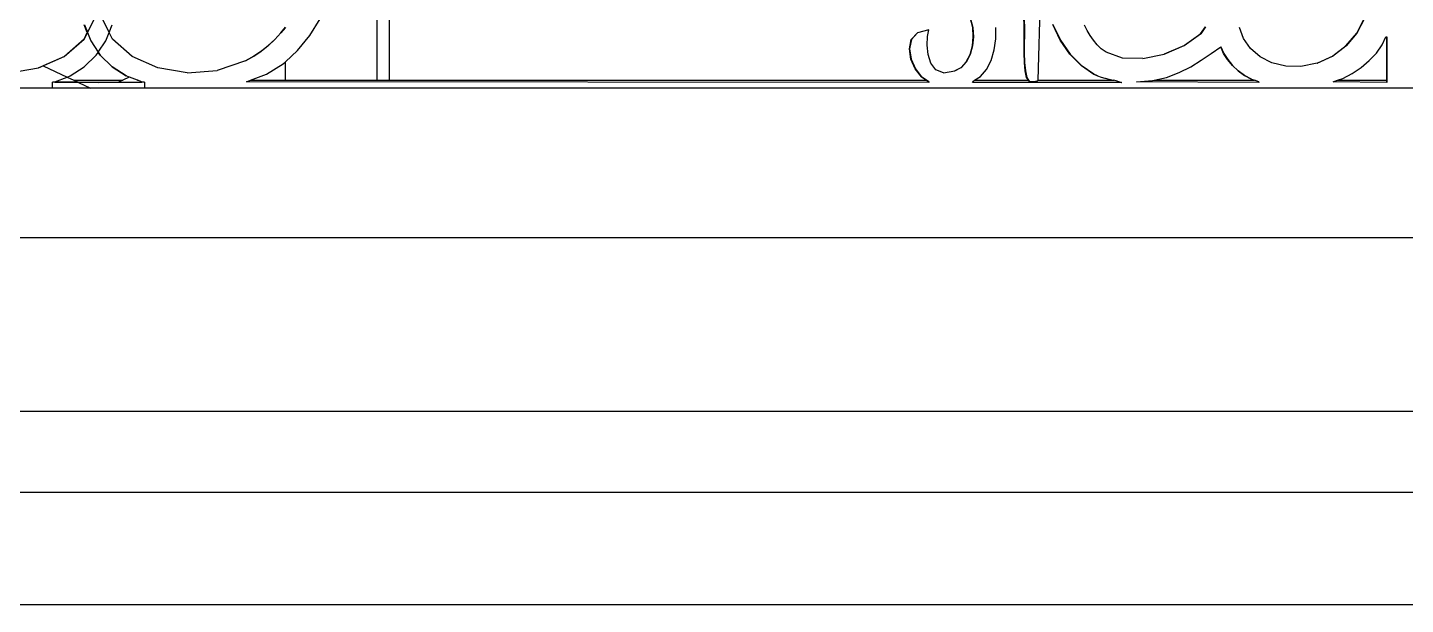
# Model space of a CAD drawing. Header units: inches. Extents: x 1397 to 20304, y -27267 to -746.
# Drawn here: x 3396.32 to 3433.17, y -9132.96 to -9117.54 of the extents above; entities that cross this region are included whole.
import ezdxf

# ---------------------------------------------------------------- set-up
doc = ezdxf.new("R2010")
doc.units = ezdxf.units.IN
doc.header["$LTSCALE"] = 17
doc.header["$MEASUREMENT"] = 0
doc.layers.add('OUTLINE', color=1, linetype='Continuous', lineweight=25)

# ---------------------------------------------------------------- blocks, each defined once
blk = doc.blocks.new('fddd')
for p, q in [((-476.096, -3288.666), (-475.997, -3292.544)), ((-493.313, -3291.351), (-493.313, -3293.913)), ((-492.984, -3291.653), (-492.984, -3293.913)), ((-476.001, -3292.544), (-476.024, -3291.653)), ((-475.625, -3293.913), (-475.564, -3291.653)), ((-501.062, -3292.634), (-501.142, -3292.43)), ((-501.137, -3292.43), (-501.06, -3292.628)), ((-500.844, -3292.196), (-501.057, -3292.634)), ((-500.478, -3292.634), (-500.691, -3292.196)), ((-500.478, -3292.634), (-500.398, -3292.43)), ((-495.886, -3292.647), (-495.762, -3292.498)), ((-495.762, -3292.504), (-495.881, -3292.647)), ((-495.112, -3292.715), (-494.833, -3292.273)), ((-477.38, -3292.506), (-477.44, -3292.274)), ((-477.435, -3292.274), (-477.375, -3292.506)), ((-477.38, -3292.506), (-477.375, -3292.506)), ((-477.363, -3292.751), (-477.38, -3292.506)), ((-477.375, -3292.506), (-477.358, -3292.751)), ((-476.762, -3292.805), (-476.765, -3292.502)), ((-475.038, -3292.845), (-475.238, -3292.424)), ((-475.233, -3292.424), (-475.033, -3292.845)), ((-474.319, -3292.579), (-474.392, -3292.439)), ((-471.286, -3292.669), (-471.157, -3292.483)), ((-471.153, -3292.485), (-471.281, -3292.669)), ((-470.139, -3292.797), (-470.244, -3292.502)), ((-467.107, -3292.651), (-466.9, -3292.247)), ((-466.895, -3292.247), (-467.102, -3292.651)), ((-501.678, -3293.277), (-501.149, -3292.811)), ((-501.144, -3292.811), (-501.673, -3293.277)), ((-501.149, -3292.811), (-501.062, -3292.634)), ((-501.144, -3292.811), (-501.149, -3292.811)), ((-501.06, -3292.639), (-501.144, -3292.811)), ((-501.062, -3292.634), (-501.06, -3292.628)), ((-501.06, -3292.639), (-501.062, -3292.634)), ((-501.06, -3292.628), (-501.057, -3292.634)), ((-501.057, -3292.634), (-501.06, -3292.639)), ((-501.057, -3292.634), (-500.968, -3292.863)), ((-500.968, -3292.863), (-500.768, -3293.163)), ((-500.768, -3293.163), (-500.567, -3292.863)), ((-500.567, -3292.863), (-500.478, -3292.634)), ((-500.391, -3292.811), (-500.478, -3292.634)), ((-499.862, -3293.277), (-500.391, -3292.811)), ((-496.22, -3292.982), (-496.047, -3292.819)), ((-496.042, -3292.819), (-496.215, -3292.982)), ((-496.047, -3292.819), (-495.886, -3292.647)), ((-496.047, -3292.819), (-496.042, -3292.819)), ((-495.881, -3292.647), (-496.042, -3292.819)), ((-495.886, -3292.647), (-495.881, -3292.647)), ((-495.438, -3293.119), (-495.112, -3292.715)), ((-479.073, -3293.073), (-479.022, -3292.826)), ((-479.018, -3292.826), (-479.068, -3293.073)), ((-479.022, -3292.826), (-478.857, -3292.644)), ((-479.022, -3292.826), (-479.018, -3292.826)), ((-478.852, -3292.644), (-479.018, -3292.826)), ((-478.857, -3292.644), (-478.852, -3292.644)), ((-478.555, -3292.565), (-478.852, -3292.644)), ((-478.597, -3292.975), (-478.585, -3292.742)), ((-478.585, -3292.742), (-478.551, -3292.565)), ((-478.555, -3292.565), (-478.556, -3292.566)), ((-478.555, -3292.565), (-478.551, -3292.565)), ((-477.387, -3292.994), (-477.363, -3292.751)), ((-477.358, -3292.751), (-477.382, -3292.994)), ((-477.363, -3292.751), (-477.358, -3292.751)), ((-476.805, -3293.103), (-476.762, -3292.805)), ((-476.005, -3292.927), (-476.003, -3292.706)), ((-476.003, -3292.706), (-476.001, -3292.544)), ((-476.003, -3292.706), (-475.998, -3292.706)), ((-476.001, -3292.544), (-475.997, -3292.544)), ((-475.998, -3292.706), (-476, -3292.927)), ((-475.997, -3292.544), (-475.998, -3292.706)), ((-475.038, -3292.845), (-475.033, -3292.845)), ((-474.779, -3293.212), (-475.038, -3292.845)), ((-475.033, -3292.845), (-474.774, -3293.212)), ((-474.239, -3292.715), (-474.319, -3292.579)), ((-474.15, -3292.844), (-474.239, -3292.715)), ((-474.051, -3292.964), (-474.15, -3292.844)), ((-471.722, -3292.985), (-471.286, -3292.669)), ((-471.281, -3292.669), (-471.717, -3292.985)), ((-471.286, -3292.669), (-471.281, -3292.669)), ((-469.952, -3293.063), (-470.139, -3292.797)), ((-467.395, -3292.996), (-467.107, -3292.651)), ((-467.102, -3292.651), (-467.391, -3292.996)), ((-467.107, -3292.651), (-467.102, -3292.651)), ((-466.432, -3292.97), (-466.326, -3292.751)), ((-466.326, -3292.751), (-466.306, -3292.751)), ((-466.306, -3292.751), (-466.301, -3292.751)), ((-466.306, -3293.913), (-466.306, -3292.751)), ((-466.301, -3292.751), (-466.301, -3293.913)), ((-502.367, -3293.581), (-501.678, -3293.277)), ((-501.673, -3293.277), (-502.242, -3293.528)), ((-501.673, -3293.277), (-501.678, -3293.277)), ((-501.142, -3293.557), (-500.82, -3293.242)), ((-500.82, -3293.242), (-500.77, -3293.167)), ((-500.77, -3293.167), (-500.768, -3293.163)), ((-500.72, -3293.242), (-500.77, -3293.167)), ((-500.768, -3293.163), (-500.715, -3293.242)), ((-500.72, -3293.242), (-500.715, -3293.242)), ((-500.398, -3293.557), (-500.72, -3293.242)), ((-500.715, -3293.242), (-500.393, -3293.557)), ((-499.173, -3293.581), (-499.862, -3293.277)), ((-496.831, -3293.394), (-496.61, -3293.27)), ((-496.605, -3293.27), (-496.826, -3293.394)), ((-496.61, -3293.27), (-496.407, -3293.132)), ((-496.61, -3293.27), (-496.605, -3293.27)), ((-496.402, -3293.132), (-496.605, -3293.27)), ((-496.407, -3293.132), (-496.22, -3292.982)), ((-496.407, -3293.132), (-496.402, -3293.132)), ((-496.215, -3292.982), (-496.402, -3293.132)), ((-496.22, -3292.982), (-496.215, -3292.982)), ((-495.762, -3293.417), (-495.438, -3293.119)), ((-479.073, -3293.073), (-479.068, -3293.073)), ((-479.03, -3293.347), (-479.073, -3293.073)), ((-479.068, -3293.073), (-479.026, -3293.347)), ((-478.574, -3293.226), (-478.597, -3292.975)), ((-478.503, -3293.458), (-478.574, -3293.226)), ((-477.55, -3293.418), (-477.45, -3293.221)), ((-477.445, -3293.221), (-477.546, -3293.418)), ((-477.45, -3293.221), (-477.387, -3292.994)), ((-477.45, -3293.221), (-477.445, -3293.221)), ((-477.382, -3292.994), (-477.445, -3293.221)), ((-477.387, -3292.994), (-477.382, -3292.994)), ((-476.889, -3293.381), (-476.805, -3293.103)), ((-476.004, -3293.18), (-476.005, -3292.927)), ((-476.005, -3292.927), (-476, -3292.927)), ((-476.004, -3293.18), (-476, -3293.18)), ((-475.996, -3293.435), (-476.004, -3293.18)), ((-476, -3292.927), (-476, -3293.18)), ((-476, -3293.18), (-475.991, -3293.435)), ((-474.779, -3293.212), (-474.774, -3293.212)), ((-474.475, -3293.516), (-474.779, -3293.212)), ((-474.774, -3293.212), (-474.47, -3293.516)), ((-473.94, -3293.072), (-474.051, -3292.964)), ((-473.814, -3293.166), (-473.94, -3293.072)), ((-473.372, -3293.325), (-473.814, -3293.166)), ((-472.829, -3293.334), (-472.26, -3293.213)), ((-472.26, -3293.213), (-471.722, -3292.985)), ((-472.26, -3293.213), (-472.256, -3293.213)), ((-471.717, -3292.985), (-472.256, -3293.213)), ((-471.722, -3292.985), (-471.717, -3292.985)), ((-471.265, -3293.376), (-470.998, -3293.195)), ((-470.998, -3293.195), (-470.743, -3293.023)), ((-470.743, -3293.023), (-470.74, -3293.021)), ((-470.669, -3293.194), (-470.743, -3293.023)), ((-470.74, -3293.021), (-470.664, -3293.194)), ((-470.669, -3293.194), (-470.664, -3293.194)), ((-470.564, -3293.361), (-470.669, -3293.194)), ((-470.664, -3293.194), (-470.56, -3293.361)), ((-469.695, -3293.284), (-469.952, -3293.063)), ((-468.165, -3293.456), (-467.753, -3293.269)), ((-467.748, -3293.269), (-468.161, -3293.456)), ((-467.753, -3293.269), (-467.395, -3292.996)), ((-467.753, -3293.269), (-467.748, -3293.269)), ((-467.391, -3292.996), (-467.748, -3293.269)), ((-467.395, -3292.996), (-467.391, -3292.996)), ((-466.771, -3293.388), (-466.583, -3293.185)), ((-466.583, -3293.185), (-466.432, -3292.97)), ((-503.143, -3293.71), (-502.367, -3293.581)), ((-502.362, -3293.581), (-502.367, -3293.581)), ((-502.242, -3293.528), (-502.362, -3293.581)), ((-502.242, -3293.528), (-501.601, -3293.83)), ((-501.517, -3293.798), (-501.142, -3293.557)), ((-500.398, -3293.557), (-500.393, -3293.557)), ((-500.023, -3293.798), (-500.398, -3293.557)), ((-500.393, -3293.557), (-500.018, -3293.798)), ((-498.392, -3293.71), (-499.173, -3293.581)), ((-496.831, -3293.394), (-497.587, -3293.652)), ((-496.831, -3293.394), (-496.826, -3293.394)), ((-496.272, -3293.754), (-495.821, -3293.471)), ((-495.821, -3293.471), (-495.762, -3293.417)), ((-495.762, -3293.913), (-495.762, -3293.417)), ((-479.03, -3293.347), (-479.026, -3293.347)), ((-478.916, -3293.61), (-479.03, -3293.347)), ((-479.026, -3293.347), (-478.911, -3293.61)), ((-478.916, -3293.61), (-478.911, -3293.61)), ((-478.75, -3293.825), (-478.916, -3293.61)), ((-478.911, -3293.61), (-478.745, -3293.825)), ((-478.368, -3293.633), (-478.503, -3293.458)), ((-478.157, -3293.714), (-478.368, -3293.633)), ((-477.861, -3293.664), (-477.688, -3293.571)), ((-477.683, -3293.571), (-477.856, -3293.664)), ((-477.688, -3293.571), (-477.55, -3293.418)), ((-477.688, -3293.571), (-477.683, -3293.571)), ((-477.546, -3293.418), (-477.683, -3293.571)), ((-477.55, -3293.418), (-477.546, -3293.418)), ((-477.17, -3293.812), (-477.012, -3293.623)), ((-477.012, -3293.623), (-476.889, -3293.381)), ((-475.974, -3293.664), (-475.996, -3293.435)), ((-475.996, -3293.435), (-475.991, -3293.435)), ((-475.991, -3293.435), (-475.97, -3293.664)), ((-474.475, -3293.516), (-474.47, -3293.516)), ((-474.142, -3293.747), (-474.475, -3293.516)), ((-474.47, -3293.516), (-474.137, -3293.747)), ((-472.829, -3293.334), (-473.372, -3293.325)), ((-471.855, -3293.709), (-471.548, -3293.551)), ((-471.548, -3293.551), (-471.265, -3293.376)), ((-470.564, -3293.361), (-470.56, -3293.361)), ((-470.434, -3293.519), (-470.564, -3293.361)), ((-470.56, -3293.361), (-470.43, -3293.519)), ((-470.282, -3293.661), (-470.434, -3293.519)), ((-470.434, -3293.519), (-470.43, -3293.519)), ((-470.43, -3293.519), (-470.277, -3293.661)), ((-469.377, -3293.448), (-469.695, -3293.284)), ((-469.008, -3293.54), (-469.377, -3293.448)), ((-468.599, -3293.548), (-469.008, -3293.54)), ((-468.165, -3293.456), (-468.599, -3293.548)), ((-468.165, -3293.456), (-468.161, -3293.456)), ((-467.226, -3293.735), (-466.987, -3293.574)), ((-466.987, -3293.574), (-466.771, -3293.388)), ((-501.996, -3294.125), (-501.996, -3293.964)), ((-501.932, -3293.965), (-501.996, -3293.964)), ((-501.932, -3293.954), (-501.601, -3293.83)), ((-501.932, -3293.965), (-501.932, -3293.954)), ((-501.932, -3293.975), (-501.932, -3293.965)), ((-501.309, -3293.967), (-501.932, -3293.965)), ((-501.299, -3293.972), (-501.932, -3293.975)), ((-501.601, -3293.83), (-501.517, -3293.798)), ((-501.601, -3293.83), (-501.425, -3293.913)), ((-501.425, -3293.913), (-500.115, -3293.913)), ((-501.425, -3293.913), (-501.309, -3293.967)), ((-501.309, -3293.967), (-501.299, -3293.972)), ((-500.77, -3293.97), (-501.309, -3293.967)), ((-500.77, -3293.97), (-501.299, -3293.972)), ((-501.299, -3293.972), (-500.973, -3294.125)), ((-500.77, -3293.97), (-500.768, -3293.97)), ((-500.768, -3293.97), (-500.231, -3293.967)), ((-499.603, -3293.975), (-500.768, -3293.97)), ((-500.115, -3293.913), (-500.231, -3293.967)), ((-500.231, -3293.967), (-499.608, -3293.965)), ((-499.939, -3293.83), (-500.115, -3293.913)), ((-500.023, -3293.798), (-500.018, -3293.798)), ((-499.939, -3293.83), (-500.018, -3293.798)), ((-499.936, -3293.829), (-499.939, -3293.83)), ((-499.718, -3293.913), (-499.936, -3293.829)), ((-499.718, -3293.913), (-499.713, -3293.913)), ((-499.608, -3293.954), (-499.713, -3293.913)), ((-499.608, -3293.954), (-499.603, -3293.954)), ((-499.608, -3293.965), (-499.608, -3293.954)), ((-499.608, -3293.965), (-499.603, -3293.965)), ((-499.603, -3293.954), (-499.603, -3293.965)), ((-499.529, -3293.964), (-499.603, -3293.965)), ((-499.603, -3293.965), (-499.603, -3293.975)), ((-499.529, -3293.964), (-499.529, -3294.125)), ((-498.392, -3293.71), (-497.592, -3293.652)), ((-497.592, -3293.652), (-497.587, -3293.652)), ((-496.801, -3293.954), (-496.692, -3293.913)), ((-478.555, -3293.975), (-496.801, -3293.954)), ((-496.692, -3293.913), (-496.272, -3293.754)), ((-496.692, -3293.913), (-495.762, -3293.913)), ((-495.762, -3293.913), (-493.313, -3293.913)), ((-493.313, -3293.913), (-492.984, -3293.913)), ((-492.984, -3293.913), (-478.618, -3293.913)), ((-478.75, -3293.825), (-478.745, -3293.825)), ((-478.618, -3293.913), (-478.75, -3293.825)), ((-478.745, -3293.825), (-478.613, -3293.913)), ((-478.555, -3293.954), (-478.618, -3293.913)), ((-478.618, -3293.913), (-478.613, -3293.913)), ((-478.613, -3293.913), (-478.551, -3293.954)), ((-478.555, -3293.954), (-478.551, -3293.954)), ((-478.555, -3293.975), (-478.555, -3293.954)), ((-478.551, -3293.975), (-478.555, -3293.975)), ((-478.551, -3293.954), (-478.551, -3293.975)), ((-478.157, -3293.714), (-477.861, -3293.664)), ((-477.861, -3293.664), (-477.856, -3293.664)), ((-477.385, -3293.975), (-477.36, -3293.933)), ((-473.398, -3293.975), (-477.385, -3293.975)), ((-477.36, -3293.933), (-477.328, -3293.913)), ((-477.328, -3293.913), (-477.17, -3293.812)), ((-477.328, -3293.913), (-475.89, -3293.913)), ((-475.974, -3293.664), (-475.97, -3293.664)), ((-475.937, -3293.84), (-475.974, -3293.664)), ((-475.97, -3293.664), (-475.932, -3293.84)), ((-475.937, -3293.84), (-475.932, -3293.84)), ((-475.89, -3293.913), (-475.937, -3293.84)), ((-475.932, -3293.84), (-475.886, -3293.913)), ((-475.89, -3293.913), (-475.886, -3293.913)), ((-475.877, -3293.933), (-475.89, -3293.913)), ((-475.886, -3293.913), (-475.873, -3293.933)), ((-475.877, -3293.933), (-475.873, -3293.933)), ((-475.873, -3293.933), (-475.837, -3293.945)), ((-475.837, -3293.945), (-475.832, -3293.945)), ((-475.832, -3293.945), (-475.799, -3293.95)), ((-475.799, -3293.95), (-475.794, -3293.95)), ((-475.794, -3293.95), (-475.758, -3293.95)), ((-475.758, -3293.95), (-475.722, -3293.945)), ((-475.722, -3293.945), (-475.689, -3293.936)), ((-475.689, -3293.936), (-475.656, -3293.925)), ((-475.656, -3293.925), (-475.625, -3293.913)), ((-475.625, -3293.913), (-473.614, -3293.913)), ((-474.142, -3293.747), (-474.137, -3293.747)), ((-474.045, -3293.793), (-474.142, -3293.747)), ((-474.137, -3293.747), (-474.04, -3293.793)), ((-474.045, -3293.793), (-474.04, -3293.793)), ((-474.04, -3293.793), (-473.945, -3293.829)), ((-473.945, -3293.829), (-473.94, -3293.829)), ((-473.94, -3293.829), (-473.842, -3293.858)), ((-473.842, -3293.858), (-473.837, -3293.858)), ((-473.837, -3293.858), (-473.735, -3293.884)), ((-473.735, -3293.884), (-473.731, -3293.884)), ((-473.731, -3293.884), (-473.626, -3293.91)), ((-473.626, -3293.91), (-473.621, -3293.91)), ((-473.621, -3293.91), (-473.614, -3293.913)), ((-473.614, -3293.913), (-473.609, -3293.913)), ((-473.513, -3293.939), (-473.609, -3293.913)), ((-473.513, -3293.939), (-473.508, -3293.939)), ((-473.508, -3293.939), (-473.398, -3293.975)), ((-473.398, -3293.975), (-473.393, -3293.975)), ((-472.996, -3293.954), (-472.571, -3293.922)), ((-469.728, -3293.975), (-472.996, -3293.954)), ((-472.571, -3293.922), (-472.53, -3293.913)), ((-472.53, -3293.913), (-472.194, -3293.836)), ((-472.53, -3293.913), (-469.844, -3293.913)), ((-472.194, -3293.836), (-471.855, -3293.709)), ((-470.282, -3293.661), (-470.277, -3293.661)), ((-470.111, -3293.784), (-470.282, -3293.661)), ((-470.277, -3293.661), (-470.107, -3293.784)), ((-470.111, -3293.784), (-470.107, -3293.784)), ((-469.925, -3293.884), (-470.111, -3293.784)), ((-470.107, -3293.784), (-469.92, -3293.884)), ((-469.925, -3293.884), (-469.92, -3293.884)), ((-469.92, -3293.884), (-469.844, -3293.913)), ((-469.844, -3293.913), (-469.839, -3293.913)), ((-469.728, -3293.954), (-469.839, -3293.913)), ((-469.728, -3293.975), (-469.728, -3293.954)), ((-469.728, -3293.954), (-469.723, -3293.954)), ((-469.723, -3293.975), (-469.728, -3293.975)), ((-469.723, -3293.954), (-469.723, -3293.975)), ((-467.739, -3293.954), (-467.62, -3293.913)), ((-466.306, -3293.975), (-467.739, -3293.954)), ((-467.62, -3293.913), (-467.479, -3293.864)), ((-467.62, -3293.913), (-466.306, -3293.913)), ((-467.479, -3293.864), (-467.226, -3293.735)), ((-466.306, -3293.913), (-466.301, -3293.913)), ((-466.306, -3293.975), (-466.306, -3293.913)), ((-466.301, -3293.975), (-466.306, -3293.975)), ((-466.301, -3293.913), (-466.301, -3293.975)), ((-501.996, -3294.125), (-533.815, -3294.125)), ((-500.973, -3294.125), (-501.996, -3294.125)), ((-499.529, -3294.125), (-500.973, -3294.125)), ((-465.309, -3294.125), (-499.529, -3294.125)), ((-399.033, -3298.125), (-539.917, -3298.125)), ((-538.089, -3302.76), (-443.96, -3302.76)), ((-537.997, -3304.923), (-443.96, -3304.923)), ((-535.252, -3307.923), (-405.5, -3307.923))]:
    blk.add_line(p, q)

msp = doc.modelspace()

# ---------------------------------------------------------------- block references
at = {"layer": 'OUTLINE'}
msp.add_blockref('fddd', (3898.978, -5825.038), dxfattribs=at)

doc.saveas('drawing.dxf')
